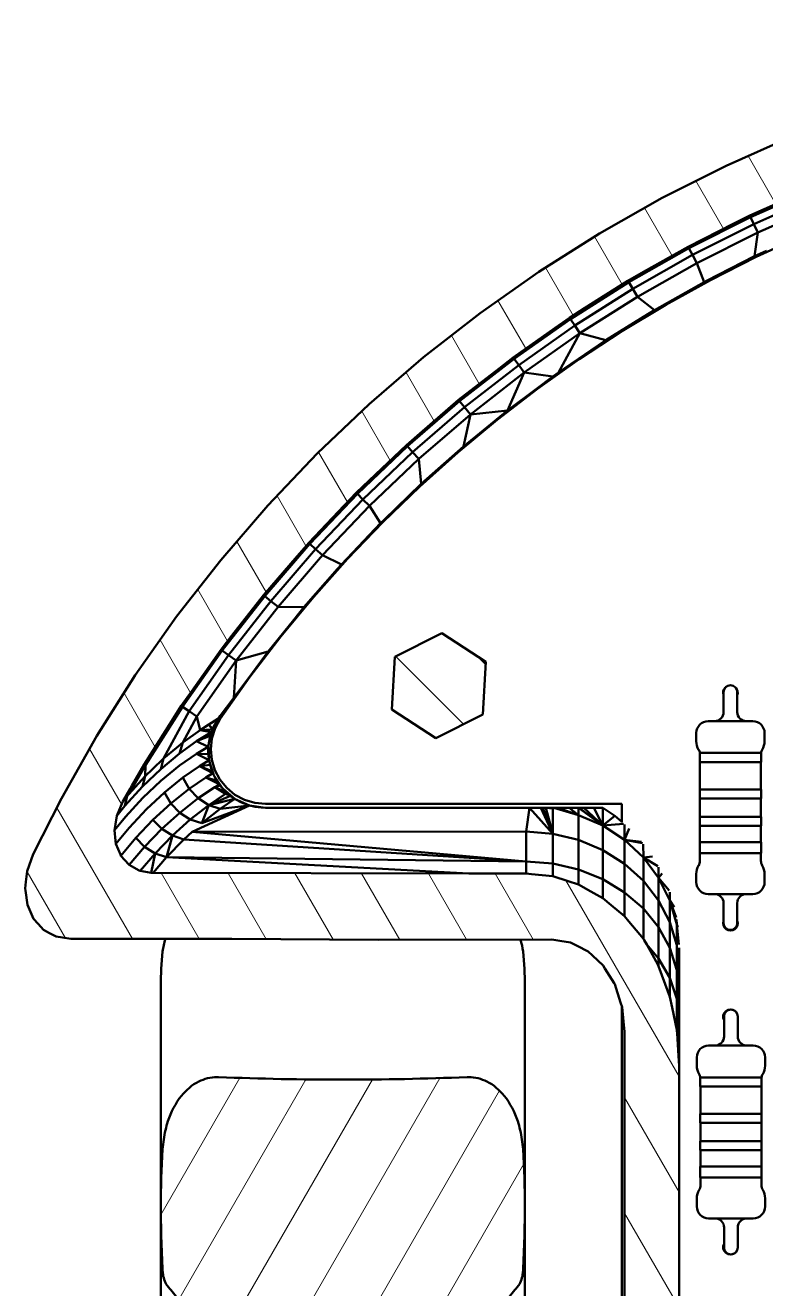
# Model space of a CAD drawing. Header units: millimetres. Extents: x -232 to 1390, y -69 to 653.
# Drawn here: x 465.6 to 506.2, y 408.8 to 478.2 of the extents above; entities that cross this region are included whole.
import ezdxf

# ---------------------------------------------------------------- set-up
doc = ezdxf.new("R2010")
doc.units = ezdxf.units.MM
doc.layers.add('Видимый контур (ГОСТ)', color=7, linetype='Continuous', lineweight=50)
doc.layers.add('Штриховка (ГОСТ)', color=7, linetype='Continuous', lineweight=18)

msp = doc.modelspace()

# ---------------------------------------------------------------- hatches: boundary and pattern name
at = {"layer": 'Штриховка (ГОСТ)'}
h = msp.add_hatch(dxfattribs=at)
h.set_pattern_fill('ANSI31', color=256, scale=25.4, angle=75.00018, style=0)
h.set_pattern_definition([(120.00018, (0, 0), (-2.749626, -1.587508), [])])
h.paths.add_polyline_path([(604.753, 437.621), (605.441, 436.429), (605.934, 435.581), (606.16, 435.047), (606.261, 434.807), (606.278, 434.701), (606.373, 434.126), (606.387, 434.033), (606.39, 434.016), (606.322, 433.365), (606.311, 433.252), (606.099, 432.752), (606.033, 432.591), (605.708, 432.231), (605.577, 432.081), (605.141, 431.852), (604.973, 431.76), (604.528, 431.691), (604.265, 431.652), (593.213, 431.636), (583.768, 431.621), (583.486, 431.591), (582.309, 431.468), (581.72, 431.28), (580.895, 431.016), (580.201, 430.629), (579.568, 430.277), (578.73, 429.576), (578.369, 429.273), (577.379, 428.091), (577.333, 428.037), (577.221, 427.845), (576.494, 426.525), (576.254, 425.873), (575.875, 424.839), (575.506, 423.091), (575.496, 423.041), (575.49, 422.965), (575.368, 421.051), (575.368, 416.368), (575.368, 415.719), (575.368, 409.22), (575.368, 404.959), (575.368, 401.908), (575.368, 400.39), (575.368, 398.178), (575.368, 396.445), (575.368, 395.023), (575.368, 393.61), (575.368, 392.544), (575.368, 391.612), (575.368, 390.771), (575.368, 389.559), (575.368, 388.953), (575.368, 388.307), (575.368, 387.162), (575.368, 386.632), (575.368, 386.069), (575.368, 385.013), (575.368, 384.489), (575.368, 383.442), (575.368, 382.881), (575.368, 382.123), (575.368, 380.918), (575.368, 378.378), (575.368, 374.678), (575.404, 374.118), (575.482, 372.889), (575.49, 372.778), (575.49, 372.762), (575.491, 372.745), (575.491, 372.737), (575.495, 372.697), (575.496, 372.692), (575.749, 371.49), (575.875, 370.892), (576.13, 370.196), (576.494, 369.203), (576.636, 368.943), (577.15, 368.009), (577.294, 367.763), (577.333, 367.696), (578.13, 366.744), (578.369, 366.458), (579.107, 365.84), (579.568, 365.454), (580.223, 365.089), (580.895, 364.714), (581.469, 364.53), (582.309, 364.261), (583.475, 364.139), (583.768, 364.108), (586.626, 364.114), (604.265, 364.073), (604.322, 364.065), (604.907, 363.968), (604.937, 363.964), (604.975, 363.958), (605.555, 363.65), (605.578, 363.637), (606.033, 363.128), (606.035, 363.126), (606.043, 363.105), (606.311, 362.474), (606.32, 362.392), (606.389, 361.724), (606.351, 361.489), (606.26, 360.929), (606.083, 360.503), (605.934, 360.148), (605.443, 359.291), (604.753, 358.108), (603.245, 355.727), (602.723, 354.902), (602.161, 354.103), (600.537, 351.799), (599.936, 351.029), (598.202, 348.806), (596.36, 346.672), (595.723, 345.932), (593.779, 343.89), (593.106, 343.183), (592.398, 342.51), (590.357, 340.566), (589.617, 339.928), (587.482, 338.087), (585.26, 336.352), (584.49, 335.752), (582.185, 334.128), (581.387, 333.566), (580.562, 333.044), (578.181, 331.536), (577.331, 331.054), (574.878, 329.665), (572.36, 328.397), (571.487, 327.958), (568.91, 326.816), (568.018, 326.42), (567.812, 326.336), (567.674, 326.28), (566.697, 325.909), (564.477, 325.052), (564.359, 325.008), (562.596, 324.416), (561.313, 323.992), (560.967, 323.891), (560.873, 323.863), (559.864, 323.568), (559.862, 322.99), (559.868, 322.305), (560.032, 322.111), (560.178, 321.93), (560.668, 321.825), (561.071, 321.741), (562.029, 321.749), (562.416, 321.75), (562.84, 321.805), (563.98, 321.952), (564.978, 322.169), (565.661, 322.333), (567.272, 322.862), (569.18, 323.614), (572.786, 325.213), (576.309, 326.987), (579.741, 328.931), (583.074, 331.041), (586.299, 333.313), (589.409, 335.74), (592.396, 338.316), (595.253, 341.036), (597.973, 343.893), (600.549, 346.88), (602.976, 349.99), (605.248, 353.215), (607.358, 356.547), (609.302, 359.98), (610.851, 363.051), (611.184, 363.984), (611.253, 364.573), (611.293, 364.931), (611.28, 365.033), (611.172, 365.831), (611.059, 366.091), (610.833, 366.603), (610.59, 366.878), (610.299, 367.198), (609.963, 367.383), (609.603, 367.573), (609.254, 367.633), (608.791, 367.701), (599.946, 367.704), (591.894, 367.748), (582.368, 367.733), (581.931, 367.804), (581.333, 367.9), (580.97, 368.084), (580.368, 368.389), (580.133, 368.61), (579.54, 369.166), (579.441, 369.323), (578.932, 370.135), (578.909, 370.174), (578.904, 370.182), (578.585, 371.193), (578.504, 371.449), (578.425, 372.245), (578.368, 372.808), (578.368, 373.22), (578.368, 376.898), (578.368, 380.249), (578.368, 381.68), (578.368, 382.531), (578.368, 383.139), (578.368, 384.196), (578.368, 384.746), (578.368, 385.79), (578.368, 386.369), (578.368, 386.908), (578.368, 388.036), (578.368, 388.688), (578.368, 389.3), (578.368, 390.505), (578.368, 391.353), (578.368, 392.292), (578.368, 393.371), (578.368, 394.808), (578.368, 396.267), (578.368, 398.066), (578.368, 400.399), (578.368, 402.007), (578.368, 405.322), (578.368, 410.106), (578.368, 417.787), (578.368, 418.437), (578.368, 422.922), (578.45, 423.734), (578.504, 424.279), (578.886, 425.487), (578.904, 425.543), (579.004, 425.714), (579.54, 426.567), (579.691, 426.708), (580.368, 427.343), (580.681, 427.501), (581.333, 427.831), (581.742, 427.897), (582.368, 427.997), (591.575, 427.981), (595.949, 428.013), (608.79, 428.028), (609.064, 428.067), (609.603, 428.159), (610.113, 428.438), (610.299, 428.534), (610.668, 428.948), (610.833, 429.127), (611.032, 429.586), (611.171, 429.895), (611.224, 430.302), (611.292, 430.788), (611.26, 431.064), (611.184, 431.746), (611.094, 432.006), (611.017, 432.23), (610.852, 432.687), (609.302, 435.75), (607.358, 439.182), (605.248, 442.515), (602.976, 445.74), (600.549, 448.849), (597.973, 451.836), (595.253, 454.693), (592.396, 457.413), (589.409, 459.99), (586.299, 462.417), (583.074, 464.688), (579.741, 466.798), (576.309, 468.743), (572.786, 470.516), (569.18, 472.115), (565.499, 473.535), (561.754, 474.772), (557.952, 475.824), (554.103, 476.688), (550.217, 477.363), (546.302, 477.845), (542.368, 478.136), (538.424, 478.233), (534.481, 478.136), (530.547, 477.845), (526.632, 477.363), (522.745, 476.688), (518.896, 475.824), (515.095, 474.772), (511.349, 473.535), (507.669, 472.115), (504.063, 470.516), (500.539, 468.743), (497.107, 466.798), (493.774, 464.688), (490.549, 462.417), (487.439, 459.99), (484.452, 457.413), (481.595, 454.693), (478.876, 451.836), (476.299, 448.849), (473.872, 445.74), (471.601, 442.515), (469.49, 439.182), (467.546, 435.75), (465.997, 432.678), (465.664, 431.746), (465.595, 431.156), (465.556, 430.799), (465.569, 430.696), (465.676, 429.899), (465.789, 429.638), (466.015, 429.126), (466.258, 428.852), (466.55, 428.531), (466.885, 428.346), (467.245, 428.156), (467.595, 428.097), (468.058, 428.029), (476.902, 428.025), (484.954, 427.981), (494.48, 427.996), (494.917, 427.926), (495.515, 427.83), (495.878, 427.646), (496.48, 427.341), (496.716, 427.12), (497.309, 426.564), (497.407, 426.407), (497.917, 425.595), (497.94, 425.555), (497.944, 425.548), (498.263, 424.536), (498.344, 424.281), (498.424, 423.484), (498.48, 422.921), (498.48, 418.182), (498.48, 417.504), (498.48, 409.907), (498.48, 405.168), (498.48, 401.88), (498.48, 400.277), (498.48, 397.963), (498.48, 396.177), (498.48, 394.725), (498.48, 393.298), (498.48, 392.224), (498.48, 391.287), (498.48, 390.505), (498.48, 389.3), (498.48, 388.64), (498.48, 387.992), (498.48, 386.872), (498.48, 386.335), (498.48, 385.756), (498.48, 384.717), (498.48, 384.166), (498.48, 383.112), (498.48, 382.499), (498.48, 381.638), (498.48, 380.181), (498.48, 376.732), (498.48, 373.2), (498.48, 372.807), (498.399, 371.995), (498.344, 371.45), (497.962, 370.243), (497.944, 370.186), (497.844, 370.016), (497.309, 369.163), (497.157, 369.021), (496.48, 368.387), (496.167, 368.228), (495.515, 367.899), (495.106, 367.833), (494.48, 367.732), (485.274, 367.748), (480.899, 367.716), (468.058, 367.702), (467.785, 367.662), (467.245, 367.571), (466.735, 367.292), (466.549, 367.195), (466.18, 366.781), (466.015, 366.603), (465.816, 366.144), (465.677, 365.835), (465.624, 365.427), (465.557, 364.942), (465.589, 364.666), (465.664, 363.984), (465.754, 363.724), (465.831, 363.5), (465.996, 363.043), (467.546, 359.98), (469.49, 356.547), (471.601, 353.215), (473.872, 349.99), (476.299, 346.88), (478.876, 343.893), (481.595, 341.036), (484.452, 338.316), (487.439, 335.74), (490.549, 333.313), (493.774, 331.041), (497.107, 328.931), (500.539, 326.987), (504.063, 325.213), (507.669, 323.614), (509.562, 322.863), (510.662, 322.494), (510.833, 322.441), (511.182, 322.333), (512.065, 322.134), (512.863, 321.952), (513.113, 321.919), (513.614, 321.852), (514.15, 321.787), (514.451, 321.749), (515.117, 321.747), (515.775, 321.741), (515.966, 321.786), (516.624, 321.933), (516.638, 321.951), (516.715, 322.047), (516.935, 322.307), (516.937, 322.461), (516.985, 323.568), (515.976, 323.863), (515.881, 323.891), (515.535, 323.992), (514.252, 324.416), (512.489, 325.008), (512.371, 325.052), (510.151, 325.909), (509.174, 326.28), (509.036, 326.336), (508.831, 326.42), (507.938, 326.816), (505.361, 327.958), (504.489, 328.397), (501.971, 329.665), (499.517, 331.054), (498.668, 331.536), (496.286, 333.044), (495.461, 333.566), (494.663, 334.128), (492.358, 335.752), (491.588, 336.352), (489.366, 338.087), (487.231, 339.928), (486.492, 340.566), (484.45, 342.51), (483.743, 343.183), (483.069, 343.89), (481.126, 345.932), (480.488, 346.672), (478.646, 348.806), (476.912, 351.029), (476.311, 351.799), (474.688, 354.103), (474.125, 354.902), (473.603, 355.727), (472.095, 358.108), (471.406, 359.291), (470.914, 360.148), (470.766, 360.503), (470.588, 360.929), (470.542, 361.219), (470.46, 361.724), (470.477, 361.884), (470.537, 362.474), (470.562, 362.53), (470.805, 363.105), (470.813, 363.124), (470.814, 363.126), (471.253, 363.617), (471.27, 363.637), (471.868, 363.955), (471.873, 363.958), (471.911, 363.964), (471.942, 363.968), (472.526, 364.065), (472.583, 364.073), (490.221, 364.114), (493.08, 364.109), (493.362, 364.138), (494.539, 364.261), (495.129, 364.45), (495.953, 364.714), (496.647, 365.1), (497.28, 365.453), (498.118, 366.154), (498.48, 366.456), (499.47, 367.638), (499.515, 367.693), (499.628, 367.885), (500.355, 369.205), (500.594, 369.857), (500.974, 370.891), (501.08, 371.379), (501.093, 371.461), (501.352, 372.688), (501.353, 372.693), (501.355, 372.709), (501.355, 372.716), (501.355, 372.722), (501.358, 372.765), (501.48, 374.678), (501.48, 378.237), (501.48, 380.853), (501.48, 382.081), (501.48, 382.848), (501.48, 383.413), (501.48, 384.456), (501.48, 384.982), (501.48, 386.032), (501.48, 386.595), (501.48, 387.124), (501.48, 388.26), (501.48, 388.901), (501.48, 389.559), (501.48, 390.771), (501.48, 391.542), (501.48, 392.471), (501.48, 393.532), (501.48, 394.934), (501.48, 396.348), (501.48, 398.068), (501.48, 400.26), (501.48, 401.773), (501.48, 404.798), (501.48, 409.016), (501.48, 415.439), (501.48, 416.116), (501.48, 421.051), (501.444, 421.611), (501.366, 422.84), (501.357, 422.977), (501.353, 423.037), (501.096, 424.257), (500.974, 424.837), (500.719, 425.533), (500.355, 426.527), (500.212, 426.787), (499.698, 427.72), (499.554, 427.967), (499.515, 428.033), (498.718, 428.986), (498.48, 429.271), (497.741, 429.889), (497.28, 430.276), (496.626, 430.641), (495.953, 431.016), (495.379, 431.199), (494.539, 431.469), (493.373, 431.591), (493.08, 431.621), (489.929, 431.617), (472.583, 431.652), (472.473, 431.668), (471.874, 431.767), (471.817, 431.796), (471.27, 432.091), (471.238, 432.125), (470.814, 432.598), (470.782, 432.671), (470.538, 433.251), (470.519, 433.424), (470.46, 434.003), (470.513, 434.337), (470.588, 434.8), (470.805, 435.321), (470.914, 435.583), (471.31, 436.277), (471.406, 436.436), (472.095, 437.621), (473.603, 440.003), (474.125, 440.828), (474.688, 441.626), (476.311, 443.931), (476.912, 444.701), (478.646, 446.923), (480.488, 449.058), (481.126, 449.797), (483.069, 451.839), (483.743, 452.546), (484.45, 453.22), (486.492, 455.163), (487.231, 455.801), (489.366, 457.642), (491.588, 459.377), (492.358, 459.978), (494.663, 461.601), (495.461, 462.163), (496.286, 462.686), (498.668, 464.194), (499.517, 464.675), (501.971, 466.065), (504.489, 467.332), (505.361, 467.771), (507.938, 468.914), (508.831, 469.31), (509.742, 469.661), (512.372, 470.675), (513.299, 470.982), (515.976, 471.866), (518.693, 472.618), (519.634, 472.878), (522.385, 473.496), (523.338, 473.71), (524.3, 473.877), (527.077, 474.359), (528.046, 474.478), (530.844, 474.823), (533.656, 475.031), (534.63, 475.103), (537.448, 475.172), (538.424, 475.196), (539.4, 475.172), (542.218, 475.103), (543.192, 475.031), (546.004, 474.823), (548.802, 474.478), (549.771, 474.359), (552.549, 473.877), (553.511, 473.71), (554.463, 473.496), (557.214, 472.878), (558.155, 472.618), (560.872, 471.866), (563.549, 470.982), (564.476, 470.675), (567.107, 469.661), (568.018, 469.31), (568.91, 468.914), (571.487, 467.771), (572.36, 467.332), (574.878, 466.065), (577.331, 464.675), (578.181, 464.194), (580.562, 462.686), (581.387, 462.163), (582.185, 461.601), (584.49, 459.978), (585.26, 459.377), (587.482, 457.642), (589.617, 455.801), (590.357, 455.163), (592.398, 453.22), (593.106, 452.546), (593.779, 451.839), (595.723, 449.797), (596.36, 449.058), (598.202, 446.923), (599.936, 444.701), (600.537, 443.931), (602.161, 441.626), (602.723, 440.828), (603.245, 440.003)])
h = msp.add_hatch(dxfattribs=at)
h.set_pattern_fill('ANSI31', color=256, scale=25.4, angle=90.00021, style=0)
h.set_pattern_definition([(135.0002, (0, 0), (-2.245056, -2.245072), [])])
h.paths.add_polyline_path([(485.703, 440.64), (488.119, 439.06), (490.696, 440.363), (490.855, 443.246), (488.439, 444.826), (485.862, 443.523)])
h = msp.add_hatch(dxfattribs=at)
h.set_pattern_fill('ANSI31', color=256, scale=25.4, angle=14.99998, style=0)
h.set_pattern_definition([(60, (0, 0), (-2.74963, 1.587501), [])])
edge = h.paths.add_edge_path()
edge.add_spline(control_points=[(492.903, 377.571), (492.975, 378.638), (493.003, 379.685), (493.003, 381.789), (492.964, 383.051), (492.903, 384.254)], knot_values=[16.888876, 16.888876, 16.888876, 16.888876, 17.187151, 17.187151, 17.520056, 17.520056, 17.520056, 17.520056], degree=3, periodic=0)
edge.add_spline(control_points=[(492.903, 384.254), (492.896, 384.385), (492.875, 384.526), (492.815, 384.76), (492.767, 384.892), (492.687, 385.022), (492.666, 385.053), (492.641, 385.082)], knot_values=[0.124949, 0.124949, 0.124949, 0.124949, 0.162028, 0.162028, 0.197231, 0.197231, 0.207695, 0.207695, 0.207695, 0.207695], degree=3, periodic=0)
edge.add_spline(control_points=[(492.641, 385.082), (492.451, 385.304), (492.268, 385.524)], knot_values=[0, 0, 0, 0.054905, 0.054905, 0.054905], weights=[1, 1.00023, 1.000387], degree=2, periodic=0)
edge.add_spline(control_points=[(492.268, 385.524), (491.286, 386.705), (490.503, 387.843)], knot_values=[0.054905, 0.054905, 0.054905, 0.349369, 0.349369, 0.349369], weights=[1.000387, 1.001232, 1], degree=2, periodic=0)
edge.add_line((490.503, 387.843), (475.503, 387.843))
edge.add_spline(control_points=[(475.503, 387.843), (474.719, 386.705), (473.738, 385.524)], knot_values=[0, 0, 0, 0.294463, 0.294463, 0.294463], weights=[1, 1.001232, 1.000387], degree=2, periodic=0)
edge.add_spline(control_points=[(473.738, 385.524), (473.555, 385.304), (473.365, 385.082)], knot_values=[0.294463, 0.294463, 0.294463, 0.349369, 0.349369, 0.349369], weights=[1.000387, 1.00023, 1], degree=2, periodic=0)
edge.add_spline(control_points=[(473.365, 385.082), (473.34, 385.053), (473.318, 385.022), (473.239, 384.892), (473.19, 384.76), (473.13, 384.526), (473.11, 384.385), (473.103, 384.254)], knot_values=[0.259959, 0.259959, 0.259959, 0.259959, 0.270424, 0.270424, 0.305626, 0.305626, 0.342705, 0.342705, 0.342705, 0.342705], degree=3, periodic=0)
edge.add_spline(control_points=[(473.103, 384.254), (473.042, 383.051), (473.003, 381.789), (473.003, 379.687), (473.03, 378.639), (473.103, 377.571)], knot_values=[10.562413, 10.562413, 10.562413, 10.562413, 10.895317, 10.895317, 11.192978, 11.192978, 11.192978, 11.192978], degree=3, periodic=0)
edge.add_spline(control_points=[(473.103, 377.571), (473.115, 377.395), (473.134, 377.215), (473.212, 376.686), (473.293, 376.34), (473.552, 375.558), (473.82, 375.023), (474.381, 374.331), (474.737, 374.024), (475.379, 373.703), (475.76, 373.607), (476.086, 373.607), (476.115, 373.607), (476.144, 373.607), (476.173, 373.609)], knot_values=[-0.512009, -0.512009, -0.512009, -0.512009, -0.462489, -0.462489, -0.36518, -0.36518, -0.215571, -0.215571, -0.097988, -0.097988, 0, 0, 0, 0.008567, 0.008567, 0.008567, 0.008567], degree=3, periodic=0)
edge.add_spline(control_points=[(476.173, 373.609), (478.475, 373.702), (480.754, 373.748), (485.251, 373.748), (487.53, 373.702), (489.833, 373.609)], knot_values=[69.722712, 69.722712, 69.722712, 69.722712, 70.397273, 70.397273, 71.071833, 71.071833, 71.071833, 71.071833], degree=3, periodic=0)
edge.add_spline(control_points=[(489.833, 373.609), (489.862, 373.607), (489.891, 373.607), (489.92, 373.607), (490.246, 373.607), (490.626, 373.703), (491.269, 374.024), (491.625, 374.331), (492.185, 375.023), (492.454, 375.558), (492.712, 376.34), (492.794, 376.686), (492.872, 377.215), (492.891, 377.395), (492.903, 377.571)], knot_values=[-0.008558, -0.008558, -0.008558, -0.008558, 0, 0, 0, 0.097988, 0.097988, 0.215571, 0.215571, 0.36518, 0.36518, 0.462489, 0.462489, 0.512009, 0.512009, 0.512009, 0.512009], degree=3, periodic=0)
edge = h.paths.add_edge_path()
edge.add_spline(control_points=[(492.903, 409.789), (492.964, 410.992), (493.003, 412.254), (493.003, 414.358), (492.975, 415.405), (492.903, 416.471)], knot_values=[1.20166, 1.20166, 1.20166, 1.20166, 1.534564, 1.534564, 1.832839, 1.832839, 1.832839, 1.832839], degree=3, periodic=0)
edge.add_spline(control_points=[(492.903, 416.471), (492.891, 416.647), (492.872, 416.827), (492.794, 417.356), (492.712, 417.703), (492.454, 418.484), (492.185, 419.019), (491.625, 419.711), (491.269, 420.018), (490.626, 420.34), (490.246, 420.436), (489.92, 420.436), (489.891, 420.436), (489.862, 420.435), (489.833, 420.434)], knot_values=[-0.512009, -0.512009, -0.512009, -0.512009, -0.462489, -0.462489, -0.36518, -0.36518, -0.215571, -0.215571, -0.097988, -0.097988, 0, 0, 0, 0.008558, 0.008558, 0.008558, 0.008558], degree=3, periodic=0)
edge.add_spline(control_points=[(489.833, 420.434), (487.53, 420.34), (485.251, 420.294), (480.754, 420.294), (478.475, 420.34), (476.173, 420.434)], knot_values=[69.722712, 69.722712, 69.722712, 69.722712, 70.397273, 70.397273, 71.071833, 71.071833, 71.071833, 71.071833], degree=3, periodic=0)
edge.add_spline(control_points=[(476.173, 420.434), (476.144, 420.435), (476.115, 420.436), (476.086, 420.436), (475.76, 420.436), (475.379, 420.34), (474.737, 420.018), (474.381, 419.711), (473.82, 419.019), (473.552, 418.484), (473.293, 417.703), (473.212, 417.356), (473.134, 416.827), (473.115, 416.647), (473.103, 416.471)], knot_values=[-0.008567, -0.008567, -0.008567, -0.008567, 0, 0, 0, 0.097988, 0.097988, 0.215571, 0.215571, 0.36518, 0.36518, 0.462489, 0.462489, 0.512009, 0.512009, 0.512009, 0.512009], degree=3, periodic=0)
edge.add_spline(control_points=[(473.103, 416.471), (473.03, 415.404), (473.003, 414.355), (473.003, 412.254), (473.042, 410.992), (473.103, 409.789)], knot_values=[7.528528, 7.528528, 7.528528, 7.528528, 7.826189, 7.826189, 8.159094, 8.159094, 8.159094, 8.159094], degree=3, periodic=0)
edge.add_spline(control_points=[(473.103, 409.789), (473.11, 409.657), (473.13, 409.516), (473.19, 409.282), (473.239, 409.15), (473.318, 409.021), (473.34, 408.989), (473.365, 408.96)], knot_values=[0.124949, 0.124949, 0.124949, 0.124949, 0.162028, 0.162028, 0.197231, 0.197231, 0.207695, 0.207695, 0.207695, 0.207695], degree=3, periodic=0)
edge.add_spline(control_points=[(473.365, 408.96), (473.555, 408.738), (473.738, 408.518)], knot_values=[0, 0, 0, 0.054905, 0.054905, 0.054905], weights=[1, 1.00023, 1.000387], degree=2, periodic=0)
edge.add_spline(control_points=[(473.738, 408.518), (474.719, 407.337), (475.503, 406.199)], knot_values=[0.054905, 0.054905, 0.054905, 0.349369, 0.349369, 0.349369], weights=[1.000387, 1.001232, 1], degree=2, periodic=0)
edge.add_line((475.503, 406.199), (490.503, 406.199))
edge.add_spline(control_points=[(490.503, 406.199), (491.286, 407.337), (492.268, 408.518)], knot_values=[0, 0, 0, 0.294463, 0.294463, 0.294463], weights=[1, 1.001232, 1.000387], degree=2, periodic=0)
edge.add_spline(control_points=[(492.268, 408.518), (492.451, 408.738), (492.641, 408.96)], knot_values=[0.294463, 0.294463, 0.294463, 0.349369, 0.349369, 0.349369], weights=[1.000387, 1.00023, 1], degree=2, periodic=0)
edge.add_spline(control_points=[(492.641, 408.96), (492.666, 408.989), (492.687, 409.021), (492.767, 409.15), (492.815, 409.282), (492.875, 409.516), (492.896, 409.657), (492.903, 409.789)], knot_values=[0.259959, 0.259959, 0.259959, 0.259959, 0.270424, 0.270424, 0.305626, 0.305626, 0.342705, 0.342705, 0.342705, 0.342705], degree=3, periodic=0)

# ---------------------------------------------------------------- linework, layer by layer
at = {"layer": 'Видимый контур (ГОСТ)'}
for p, q in [((504.063, 470.516), (507.669, 472.115)), ((500.539, 468.743), (504.063, 470.516)), ((500.539, 468.743), (497.107, 466.798)), ((505.361, 467.771), (507.938, 468.914)), ((505.398, 467.693), (508.864, 469.23)), ((505.582, 467.305), (509.028, 468.833)), ((505.8, 466.842), (509.224, 468.36)), ((501.971, 466.065), (504.489, 467.332)), ((502.011, 465.988), (505.398, 467.693)), ((502.214, 465.61), (505.582, 467.305)), ((504.489, 467.332), (505.361, 467.771)), ((505.361, 467.771), (505.398, 467.693)), ((505.398, 467.693), (505.582, 467.305)), ((505.582, 467.305), (505.8, 466.842)), ((497.107, 466.798), (493.774, 464.688)), ((502.455, 465.158), (505.8, 466.842)), ((505.628, 465.539), (505.8, 466.842)), ((508.259, 466.673), (505.707, 465.501)), ((502.011, 465.988), (498.712, 464.119)), ((499.517, 464.675), (501.971, 466.065)), ((501.971, 466.065), (502.011, 465.988)), ((502.011, 465.988), (502.214, 465.61)), ((502.214, 465.61), (498.933, 463.751)), ((502.214, 465.61), (502.455, 465.158)), ((505.628, 465.539), (502.975, 464.185)), ((505.707, 465.501), (503.202, 464.234)), ((506.276, 465.837), (505.628, 465.539)), ((490.549, 462.417), (493.774, 464.688)), ((498.668, 464.194), (499.517, 464.675)), ((502.455, 465.158), (499.196, 463.312)), ((502.852, 464.122), (502.455, 465.158)), ((498.712, 464.119), (495.509, 462.091)), ((496.286, 462.686), (498.668, 464.194)), ((498.668, 464.194), (498.712, 464.119)), ((498.712, 464.119), (498.933, 463.751)), ((502.852, 464.122), (500.129, 462.586)), ((503.202, 464.234), (500.745, 462.875)), ((502.975, 464.185), (502.852, 464.122)), ((498.933, 463.751), (495.748, 461.734)), ((499.196, 463.312), (496.032, 461.309)), ((498.933, 463.751), (499.196, 463.312)), ((499.196, 463.312), (500.129, 462.586)), ((487.439, 459.99), (490.549, 462.417)), ((495.461, 462.163), (496.286, 462.686)), ((500.745, 462.875), (498.341, 461.424)), ((500.129, 462.586), (499.766, 462.362)), ((492.41, 459.908), (495.509, 462.091)), ((492.666, 459.563), (495.748, 461.734)), ((494.663, 461.601), (495.461, 462.163)), ((495.461, 462.163), (495.509, 462.091)), ((495.509, 462.091), (495.748, 461.734)), ((495.748, 461.734), (496.032, 461.309)), ((499.766, 462.362), (497.461, 460.932)), ((492.358, 459.978), (494.663, 461.601)), ((492.97, 459.152), (496.032, 461.309)), ((494.851, 459.158), (496.032, 461.309)), ((498.341, 461.424), (495.993, 459.885)), ((496.032, 461.309), (497.461, 460.932)), ((496.652, 460.382), (494.851, 459.158)), ((497.461, 460.932), (496.652, 460.382)), ((487.439, 459.99), (484.452, 457.413)), ((489.421, 457.575), (492.41, 459.908)), ((491.588, 459.377), (492.358, 459.978)), ((492.358, 459.978), (492.41, 459.908)), ((492.41, 459.908), (492.666, 459.563)), ((495.993, 459.885), (493.704, 458.259)), ((489.366, 457.642), (491.588, 459.377)), ((489.693, 457.244), (492.666, 459.563)), ((490.018, 456.848), (492.97, 459.152)), ((492.048, 457.065), (492.97, 459.152)), ((492.666, 459.563), (492.97, 459.152)), ((494.544, 458.938), (492.97, 459.152)), ((494.544, 458.938), (493.635, 458.256)), ((494.851, 459.158), (494.544, 458.938)), ((493.704, 458.259), (491.478, 456.548)), ((493.635, 458.256), (492.048, 457.065)), ((489.421, 457.575), (486.55, 455.099)), ((487.231, 455.801), (489.366, 457.642)), ((489.366, 457.642), (489.421, 457.575)), ((489.421, 457.575), (489.693, 457.244)), ((484.452, 457.413), (481.595, 454.693)), ((489.693, 457.244), (486.838, 454.781)), ((490.018, 456.848), (487.182, 454.402)), ((489.636, 455.094), (490.018, 456.848)), ((489.693, 457.244), (490.018, 456.848)), ((490.018, 456.848), (492.048, 457.065)), ((492.048, 457.065), (490.726, 455.985)), ((491.478, 456.548), (489.317, 454.755)), ((486.492, 455.163), (487.231, 455.801)), ((490.726, 455.985), (489.636, 455.094)), ((486.55, 455.099), (483.804, 452.485)), ((486.838, 454.781), (484.107, 452.181)), ((484.45, 453.22), (486.492, 455.163)), ((486.492, 455.163), (486.55, 455.099)), ((486.55, 455.099), (486.838, 454.781)), ((486.838, 454.781), (487.182, 454.402)), ((489.317, 454.755), (487.225, 452.883)), ((489.636, 455.094), (487.929, 453.577)), ((478.876, 451.836), (481.595, 454.693)), ((487.182, 454.402), (484.469, 451.82)), ((487.31, 453.026), (487.182, 454.402)), ((487.929, 453.577), (487.31, 453.026)), ((483.743, 452.546), (484.45, 453.22)), ((487.225, 452.883), (485.204, 450.933)), ((487.31, 453.026), (485.251, 451.038)), ((481.19, 449.739), (483.804, 452.485)), ((481.508, 449.451), (484.107, 452.181)), ((483.069, 451.839), (483.743, 452.546)), ((483.743, 452.546), (483.804, 452.485)), ((483.804, 452.485), (484.107, 452.181)), ((484.107, 452.181), (484.469, 451.82)), ((476.299, 448.849), (478.876, 451.836)), ((481.126, 449.797), (483.069, 451.839)), ((481.887, 449.107), (484.469, 451.82)), ((485.072, 450.865), (484.469, 451.82)), ((485.072, 450.865), (482.923, 448.609)), ((485.204, 450.933), (483.258, 448.91)), ((485.251, 451.038), (485.072, 450.865)), ((478.713, 446.868), (481.19, 449.739)), ((479.045, 446.596), (481.508, 449.451)), ((480.488, 449.058), (481.126, 449.797)), ((481.126, 449.797), (481.19, 449.739)), ((481.19, 449.739), (481.508, 449.451)), ((481.508, 449.451), (481.887, 449.107)), ((476.299, 448.849), (473.872, 445.74)), ((478.646, 446.923), (480.488, 449.058)), ((479.441, 446.271), (481.887, 449.107)), ((483.258, 448.91), (481.389, 446.815)), ((481.887, 449.107), (482.923, 448.609)), ((482.923, 448.609), (482.707, 448.364)), ((482.707, 448.364), (480.862, 446.259)), ((478.713, 446.868), (476.381, 443.879)), ((479.045, 446.596), (476.725, 443.623)), ((476.912, 444.701), (478.646, 446.923)), ((478.646, 446.923), (478.713, 446.868)), ((478.713, 446.868), (479.045, 446.596)), ((479.045, 446.596), (479.441, 446.271)), ((481.389, 446.815), (479.599, 444.651)), ((473.872, 445.74), (471.601, 442.515)), ((479.441, 446.271), (477.136, 443.319)), ((479.441, 446.271), (480.862, 446.259)), ((480.862, 446.259), (480.302, 445.564)), ((480.302, 445.564), (478.893, 443.815)), ((476.311, 443.931), (476.912, 444.701)), ((479.599, 444.651), (477.892, 442.422)), ((488.439, 444.826), (485.862, 443.523)), ((490.855, 443.246), (488.439, 444.826)), ((476.381, 443.879), (474.197, 440.78)), ((474.688, 441.626), (476.311, 443.931)), ((476.311, 443.931), (476.381, 443.879)), ((476.381, 443.879), (476.725, 443.623)), ((477.136, 443.319), (478.893, 443.815)), ((478.893, 443.815), (478.034, 442.653)), ((476.725, 443.623), (474.555, 440.541)), ((477.136, 443.319), (474.98, 440.257)), ((476.725, 443.623), (477.136, 443.319)), ((477.016, 441.276), (477.136, 443.319)), ((485.862, 443.523), (485.703, 440.64)), ((490.696, 440.363), (490.855, 443.246)), ((469.49, 439.182), (471.601, 442.515)), ((477.892, 442.422), (476.27, 440.13)), ((478.034, 442.653), (477.016, 441.276)), ((474.125, 440.828), (474.688, 441.626)), ((503.925, 440.594), (503.925, 441.594)), ((504.675, 440.597), (504.675, 441.594)), ((477.016, 441.276), (476.257, 440.289)), ((472.169, 437.577), (474.197, 440.78)), ((474.555, 440.541), (473.159, 437.942)), ((473.603, 440.003), (474.125, 440.828)), ((474.125, 440.828), (474.197, 440.78)), ((474.197, 440.78), (474.555, 440.541)), ((474.98, 440.257), (474.213, 438.819)), ((474.555, 440.541), (474.98, 440.257)), ((475.16, 439.504), (474.98, 440.257)), ((476.257, 440.289), (475.833, 439.541)), ((476.257, 440.289), (476.137, 440.121)), ((485.703, 440.64), (488.119, 439.06)), ((488.119, 439.06), (490.696, 440.363)), ((503.925, 440.594), (503.925, 440.494)), ((504.675, 440.594), (504.675, 440.494)), ((472.095, 437.621), (473.603, 440.003)), ((475.16, 439.504), (474.213, 438.819)), ((475.643, 439.809), (475.16, 439.504)), ((475.829, 439.531), (475.16, 439.504)), ((475.784, 439.397), (475.16, 439.504)), ((476.137, 440.121), (475.643, 439.809)), ((475.841, 439.567), (475.643, 439.809)), ((475.643, 439.809), (475.829, 439.531)), ((475.821, 439.508), (475.649, 438.797)), ((475.829, 439.531), (475.784, 439.397)), ((475.987, 439.612), (475.812, 439.048)), ((475.841, 439.567), (475.829, 439.531)), ((476.137, 440.121), (475.833, 439.544)), ((476.137, 440.121), (475.841, 439.567)), ((476.27, 440.13), (475.987, 439.612)), ((503.075, 439.994), (505.525, 439.994)), ((467.546, 435.75), (469.49, 439.182)), ((474.213, 438.819), (473.872, 438.535)), ((474.035, 438.215), (474.968, 438.885)), ((474.213, 438.819), (474.035, 438.215)), ((474.968, 438.885), (475.784, 439.397)), ((475.715, 439.194), (474.968, 438.885)), ((475.613, 438.584), (474.968, 438.885)), ((475.715, 439.194), (475.63, 438.683)), ((475.784, 439.397), (475.715, 439.194)), ((475.812, 439.048), (475.75, 438.461)), ((502.425, 438.887), (502.425, 439.344)), ((506.175, 438.887), (506.175, 439.344)), ((472.996, 437.356), (474.035, 438.215)), ((473.872, 438.535), (473.159, 437.942)), ((474.959, 438.207), (474.038, 437.554)), ((474.959, 438.207), (475.613, 438.584)), ((475.664, 437.853), (474.959, 438.207)), ((475.612, 438.187), (474.959, 438.207)), ((475.612, 438.187), (475.62, 438.627)), ((475.613, 438.584), (475.612, 438.187)), ((475.612, 438.187), (475.664, 437.853)), ((475.63, 438.683), (475.613, 438.584)), ((475.623, 438.644), (475.652, 437.932)), ((475.75, 438.461), (475.805, 437.873)), ((502.615, 438.244), (505.985, 438.244)), ((502.615, 438.244), (502.615, 437.744)), ((505.985, 438.244), (505.985, 437.744)), ((472.169, 437.577), (471.243, 435.982)), ((471.406, 436.436), (472.095, 437.621)), ((472.095, 437.621), (472.169, 437.577)), ((472.14, 436.967), (472.169, 437.577)), ((473.159, 437.942), (472.55, 437.359)), ((472.996, 437.356), (473.159, 437.942)), ((474.038, 437.554), (473.011, 436.714)), ((475.134, 437.526), (474.221, 436.889)), ((475.134, 437.526), (475.664, 437.853)), ((475.134, 437.526), (475.705, 437.591)), ((475.868, 437.14), (475.134, 437.526)), ((475.817, 437.243), (475.134, 437.526)), ((475.664, 437.853), (475.67, 437.816)), ((475.67, 437.816), (475.705, 437.591)), ((475.683, 437.734), (475.9, 437.074)), ((475.705, 437.591), (475.817, 437.243)), ((475.805, 437.873), (475.973, 437.308)), ((502.615, 437.744), (505.985, 437.744)), ((502.625, 436.244), (502.625, 437.744)), ((505.975, 436.244), (505.975, 437.744)), ((472.14, 436.967), (471.243, 435.982)), ((471.991, 436.398), (472.996, 437.356)), ((471.991, 436.398), (472.14, 436.967)), ((473.011, 436.714), (472.017, 435.777)), ((472.542, 437.351), (472.14, 436.967)), ((472.55, 437.359), (472.542, 437.351)), ((474.221, 436.889), (473.202, 436.068)), ((474.221, 436.889), (474.569, 436.273)), ((475.479, 436.897), (474.569, 436.273)), ((475.479, 436.897), (475.868, 437.14)), ((476.21, 436.527), (475.479, 436.897)), ((476.07, 436.732), (475.479, 436.897)), ((475.817, 437.243), (475.868, 437.14)), ((475.868, 437.14), (475.941, 436.992)), ((475.941, 436.992), (476.382, 436.322)), ((475.941, 436.992), (476.07, 436.732)), ((475.973, 437.308), (476.249, 436.786)), ((476.352, 436.355), (476.07, 436.732)), ((476.07, 436.732), (476.21, 436.527)), ((476.249, 436.786), (476.622, 436.328)), ((470.914, 435.583), (471.31, 436.277)), ((471.025, 435.344), (471.991, 436.398)), ((471.31, 436.277), (471.162, 435.893)), ((471.243, 435.982), (471.406, 436.436)), ((471.31, 436.277), (471.406, 436.436)), ((473.202, 436.068), (472.216, 435.151)), ((473.202, 436.068), (473.554, 435.469)), ((474.569, 436.273), (473.554, 435.469)), ((474.569, 436.273), (475.054, 435.757)), ((475.965, 436.374), (475.054, 435.757)), ((475.965, 436.374), (476.21, 436.527)), ((476.252, 436.466), (475.965, 436.374)), ((476.589, 436.092), (475.965, 436.374)), ((475.965, 436.374), (476.552, 435.998)), ((476.21, 436.527), (476.252, 436.466)), ((476.252, 436.466), (476.426, 436.273)), ((476.426, 436.273), (477.082, 435.712)), ((476.426, 436.273), (476.589, 436.092)), ((476.589, 436.092), (476.552, 435.998)), ((477.08, 435.713), (476.589, 436.092)), ((476.589, 436.092), (476.635, 436.052)), ((476.622, 436.328), (477.078, 435.952)), ((476.635, 436.052), (476.79, 435.917)), ((502.615, 436.244), (505.985, 436.244)), ((502.615, 435.744), (502.615, 436.244)), ((505.985, 435.744), (505.985, 436.244)), ((467.546, 435.75), (465.997, 432.678)), ((471.025, 435.344), (470.588, 434.8)), ((470.588, 434.8), (470.805, 435.321)), ((470.805, 435.321), (470.914, 435.583)), ((471.162, 435.893), (470.914, 435.583)), ((471.025, 435.344), (471.162, 435.893)), ((472.017, 435.777), (471.061, 434.744)), ((471.243, 435.982), (471.162, 435.893)), ((473.554, 435.469), (472.571, 434.569)), ((473.554, 435.469), (474.039, 434.963)), ((475.054, 435.757), (474.039, 434.963)), ((475.637, 435.382), (474.619, 434.591)), ((474.731, 433.914), (477.884, 435.354)), ((475.054, 435.757), (475.637, 435.382)), ((475.25, 434.381), (475.637, 435.382)), ((475.25, 434.381), (477.884, 435.354)), ((476.552, 435.998), (475.637, 435.382)), ((476.823, 435.894), (475.637, 435.382)), ((477.066, 435.721), (475.637, 435.382)), ((475.637, 435.382), (476.272, 435.179)), ((477.066, 435.721), (476.272, 435.179)), ((476.272, 435.179), (477.884, 435.354)), ((476.552, 435.998), (476.823, 435.894)), ((476.79, 435.917), (476.552, 435.998)), ((477.076, 435.715), (476.79, 435.917)), ((476.79, 435.917), (476.823, 435.894)), ((476.823, 435.894), (477.066, 435.721)), ((477.066, 435.721), (477.088, 435.709)), ((477.078, 435.952), (477.598, 435.673)), ((477.088, 435.709), (477.884, 435.354)), ((477.088, 435.709), (477.436, 435.52)), ((477.436, 435.52), (477.884, 435.354)), ((477.598, 435.673), (478.163, 435.501)), ((477.884, 435.354), (478.747, 435.233)), ((477.884, 435.354), (478.179, 435.285)), ((478.163, 435.501), (478.75, 435.443)), ((478.75, 435.443), (498.328, 435.443)), ((498.328, 435.443), (498.328, 434.431)), ((505.985, 435.744), (502.615, 435.744)), ((502.625, 434.744), (502.625, 435.744)), ((505.975, 434.744), (505.975, 435.744)), ((471.061, 434.744), (470.46, 434.003)), ((470.513, 434.337), (470.588, 434.8)), ((472.216, 435.151), (471.267, 434.139)), ((474.039, 434.963), (473.057, 434.075)), ((474.039, 434.963), (474.619, 434.591)), ((476.272, 435.179), (475.25, 434.381)), ((478.747, 435.233), (478.179, 435.285)), ((478.179, 435.285), (478.512, 435.242)), ((478.512, 435.242), (478.747, 435.233)), ((478.747, 435.233), (493.08, 435.233)), ((493.266, 435.233), (493.08, 435.233)), ((493.266, 435.233), (493.08, 433.924)), ((493.89, 435.233), (493.266, 435.233)), ((493.266, 435.233), (494.539, 433.809)), ((494.539, 433.809), (493.89, 435.233)), ((493.987, 435.233), (493.89, 435.233)), ((494.165, 435.233), (493.987, 435.233)), ((493.987, 435.233), (494.539, 433.809)), ((494.539, 435.185), (494.165, 435.233)), ((494.165, 435.233), (494.539, 433.809)), ((494.538, 435.233), (494.165, 435.233)), ((494.603, 435.233), (494.538, 435.233)), ((494.603, 435.233), (494.539, 435.185)), ((494.539, 435.185), (494.539, 433.809)), ((494.839, 435.233), (494.603, 435.233)), ((494.603, 435.233), (495.953, 434.831)), ((495.953, 434.831), (494.839, 435.233)), ((495.436, 435.233), (494.839, 435.233)), ((495.953, 434.831), (495.436, 435.233)), ((495.953, 435.233), (495.436, 435.233)), ((495.985, 435.233), (495.953, 435.233)), ((495.953, 435.233), (497.28, 434.253)), ((495.953, 434.831), (495.953, 435.233)), ((497.28, 434.253), (495.953, 434.831)), ((495.953, 434.831), (495.953, 433.469)), ((497.28, 434.253), (495.985, 435.233)), ((496.244, 435.233), (495.985, 435.233)), ((496.798, 435.233), (496.244, 435.233)), ((496.244, 435.233), (497.28, 434.253)), ((497.28, 434.253), (496.798, 435.233)), ((497.28, 435.233), (496.798, 435.233)), ((497.286, 435.233), (497.28, 435.233)), ((497.28, 435.233), (497.947, 434.79)), ((497.28, 434.253), (497.28, 435.233)), ((497.947, 434.79), (497.28, 434.253)), ((497.947, 434.79), (497.286, 435.233)), ((498.328, 434.47), (497.947, 434.79)), ((502.615, 434.744), (505.985, 434.744)), ((502.615, 434.744), (502.615, 434.244)), ((505.985, 434.744), (505.985, 434.244)), ((470.46, 434.003), (470.513, 434.337)), ((470.519, 433.424), (470.46, 434.003)), ((471.267, 434.139), (470.538, 433.251)), ((472.571, 434.569), (471.626, 433.574)), ((473.057, 434.075), (472.113, 433.093)), ((472.571, 434.569), (473.057, 434.075)), ((473.057, 434.075), (473.636, 433.706)), ((474.619, 434.591), (473.636, 433.706)), ((474.619, 434.591), (475.25, 434.381)), ((493.08, 433.924), (474.731, 433.914)), ((493.08, 433.926), (493.08, 433.924)), ((494.539, 433.809), (493.08, 433.924)), ((493.08, 433.924), (493.08, 432.274)), ((498.429, 434.346), (497.28, 434.253)), ((498.48, 433.468), (497.28, 434.253)), ((497.28, 434.253), (497.28, 432.912)), ((498.48, 433.468), (498.471, 434.314)), ((498.731, 434.095), (498.48, 433.468)), ((505.985, 434.244), (502.615, 434.244)), ((502.625, 433.344), (502.625, 434.244)), ((505.975, 433.344), (505.975, 434.244)), ((470.538, 433.251), (470.519, 433.424)), ((470.782, 432.671), (470.538, 433.251)), ((471.626, 433.574), (470.814, 432.598)), ((471.626, 433.574), (472.113, 433.093)), ((473.636, 433.706), (472.691, 432.73)), ((473.315, 432.514), (473.636, 433.706)), ((474.263, 433.493), (473.315, 432.514)), ((473.636, 433.706), (474.263, 433.493)), ((474.731, 433.914), (474.263, 433.493)), ((474.263, 433.493), (493.08, 432.274)), ((474.731, 433.914), (493.08, 432.274)), ((495.953, 433.469), (494.539, 433.809)), ((494.539, 433.809), (494.539, 432.165)), ((497.28, 432.912), (495.953, 433.469)), ((495.953, 433.469), (495.953, 431.839)), ((499.515, 432.501), (498.48, 433.468)), ((498.48, 433.468), (498.48, 432.156)), ((498.48, 433.468), (499.417, 433.356)), ((499.471, 433.282), (498.48, 433.468)), ((499.515, 432.501), (499.511, 433.239)), ((502.615, 433.344), (505.985, 433.344)), ((502.615, 433.344), (502.615, 432.744)), ((505.985, 433.344), (505.985, 432.744)), ((465.997, 432.678), (465.664, 431.746)), ((470.814, 432.598), (470.782, 432.671)), ((471.238, 432.125), (470.814, 432.598)), ((472.113, 433.093), (471.27, 432.091)), ((472.691, 432.73), (471.874, 431.767)), ((472.113, 433.093), (472.691, 432.73)), ((472.473, 431.668), (472.691, 432.73)), ((472.691, 432.73), (473.315, 432.514)), ((498.48, 432.156), (497.28, 432.912)), ((497.28, 432.912), (497.28, 431.308)), ((500.012, 432.551), (499.515, 432.501)), ((505.985, 432.744), (502.615, 432.744)), ((502.625, 432.321), (502.625, 432.744)), ((505.975, 432.321), (505.975, 432.744)), ((471.27, 432.091), (471.238, 432.125)), ((471.817, 431.796), (471.27, 432.091)), ((473.315, 432.514), (472.583, 431.652)), ((473.315, 432.514), (493.08, 432.274)), ((473.315, 432.514), (489.929, 431.617)), ((494.539, 432.165), (493.08, 432.274)), ((493.08, 432.274), (493.08, 431.621)), ((494.539, 431.469), (494.539, 432.165)), ((495.953, 431.839), (494.539, 432.165)), ((497.28, 431.308), (495.953, 431.839)), ((495.953, 431.839), (495.953, 431.016)), ((499.515, 431.225), (498.48, 432.156)), ((498.48, 432.156), (498.48, 430.587)), ((500.355, 431.381), (499.515, 432.501)), ((499.515, 432.501), (499.515, 431.225)), ((500.304, 432.034), (499.515, 432.501)), ((500.355, 431.381), (500.343, 431.976)), ((465.595, 431.156), (465.556, 430.799)), ((465.664, 431.746), (465.595, 431.156)), ((471.874, 431.767), (471.817, 431.796)), ((472.473, 431.668), (471.874, 431.767)), ((472.583, 431.652), (472.473, 431.668)), ((489.929, 431.617), (472.583, 431.652)), ((493.08, 431.621), (489.929, 431.617)), ((493.373, 431.591), (493.08, 431.621)), ((494.539, 431.469), (493.373, 431.591)), ((495.379, 431.199), (494.539, 431.469)), ((495.953, 431.016), (495.379, 431.199)), ((498.48, 430.587), (497.28, 431.308)), ((497.28, 431.308), (497.28, 430.276)), ((500.355, 430.146), (499.515, 431.225)), ((499.515, 431.225), (499.515, 429.698)), ((500.546, 431.615), (500.355, 431.381)), ((500.974, 430.141), (500.355, 431.381)), ((500.355, 431.381), (500.355, 430.146)), ((500.934, 430.679), (500.355, 431.381)), ((502.425, 431.144), (502.425, 431.601)), ((506.175, 431.144), (506.175, 431.601)), ((465.556, 430.799), (465.569, 430.696)), ((465.569, 430.696), (465.676, 429.899)), ((496.626, 430.641), (495.953, 431.016)), ((497.28, 430.276), (496.626, 430.641)), ((499.515, 429.698), (498.48, 430.587)), ((498.48, 430.587), (498.48, 429.271)), ((500.974, 430.141), (500.969, 430.599)), ((505.525, 430.494), (503.075, 430.494)), ((465.676, 429.899), (465.789, 429.638)), ((497.741, 429.889), (497.28, 430.276)), ((498.48, 429.271), (497.741, 429.889)), ((500.974, 428.952), (500.355, 430.146)), ((500.355, 430.146), (500.355, 428.668)), ((501.353, 428.82), (500.974, 430.141)), ((500.974, 430.141), (500.974, 428.952)), ((501.31, 429.201), (500.974, 430.141)), ((501.207, 429.781), (500.974, 430.141)), ((503.925, 429.894), (503.925, 429.994)), ((503.925, 429.897), (503.925, 428.894)), ((504.675, 429.894), (504.675, 429.994)), ((504.675, 429.894), (504.675, 428.894)), ((465.789, 429.638), (466.015, 429.126)), ((466.015, 429.126), (466.258, 428.852)), ((498.718, 428.986), (498.48, 429.271)), ((500.355, 428.668), (499.515, 429.698)), ((499.515, 429.698), (499.515, 428.033)), ((501.353, 428.82), (501.339, 429.086)), ((466.258, 428.852), (466.55, 428.531)), ((466.55, 428.531), (466.885, 428.346)), ((499.515, 428.033), (498.718, 428.986)), ((500.974, 427.529), (500.355, 428.668)), ((500.355, 428.668), (500.355, 426.96)), ((501.353, 427.679), (500.974, 428.952)), ((500.974, 428.952), (500.974, 427.529)), ((501.353, 428.82), (501.353, 427.679)), ((501.465, 427.729), (501.353, 428.82)), ((501.408, 428.694), (501.353, 428.82)), ((466.885, 428.346), (467.245, 428.156)), ((467.245, 428.156), (467.595, 428.097)), ((467.595, 428.097), (468.058, 428.029)), ((468.058, 428.029), (476.902, 428.025)), ((476.902, 428.025), (484.954, 427.981)), ((484.954, 427.981), (494.48, 427.996)), ((494.48, 427.996), (494.917, 427.926)), ((494.917, 427.926), (495.515, 427.83)), ((495.515, 427.83), (495.878, 427.646)), ((499.554, 427.967), (499.515, 428.033)), ((499.698, 427.72), (499.554, 427.967)), ((500.212, 426.787), (499.698, 427.72)), ((500.355, 426.96), (499.698, 427.72)), ((501.353, 427.679), (501.353, 426.315)), ((495.878, 427.646), (496.48, 427.341)), ((496.48, 427.341), (496.716, 427.12)), ((496.716, 427.12), (497.309, 426.564)), ((501.353, 426.315), (500.974, 427.529)), ((500.974, 427.529), (500.974, 425.884)), ((501.48, 427.538), (501.48, 427.457)), ((501.48, 427.457), (501.48, 426.367)), ((497.309, 426.564), (497.407, 426.407)), ((497.407, 426.407), (497.917, 425.595)), ((500.355, 426.527), (500.212, 426.787)), ((500.974, 425.884), (500.355, 426.96)), ((500.355, 426.96), (500.355, 426.527)), ((500.719, 425.533), (500.355, 426.527)), ((501.353, 426.315), (501.353, 424.737)), ((501.48, 426.367), (501.48, 425.063)), ((497.917, 425.595), (497.94, 425.555)), ((501.353, 424.737), (500.974, 425.884)), ((500.974, 425.884), (500.974, 424.837)), ((473.003, 425.444), (473.003, 413.363)), ((493.003, 413.363), (493.003, 425.444)), ((497.94, 425.555), (497.944, 425.548)), ((497.944, 425.548), (498.263, 424.536)), ((500.974, 424.837), (500.719, 425.533)), ((501.48, 425.063), (501.48, 423.554)), ((498.263, 424.536), (498.344, 424.281)), ((498.328, 424.332), (498.328, 385.324)), ((498.344, 424.281), (498.424, 423.484)), ((501.096, 424.257), (500.974, 424.837)), ((501.353, 423.037), (501.096, 424.257)), ((501.353, 424.737), (501.353, 423.037)), ((501.48, 423.554), (501.48, 421.853)), ((503.95, 422.769), (503.95, 423.769)), ((504.7, 422.768), (504.7, 423.769)), ((498.424, 423.484), (498.48, 422.921)), ((498.48, 422.921), (498.48, 418.182)), ((501.357, 422.977), (501.353, 423.037)), ((501.366, 422.84), (501.357, 422.977)), ((501.444, 421.611), (501.366, 422.84)), ((503.1, 422.169), (505.55, 422.169)), ((503.95, 422.769), (503.95, 422.669)), ((504.7, 422.769), (504.7, 422.669)), ((501.48, 421.051), (501.444, 421.611)), ((501.48, 421.853), (501.48, 421.051)), ((502.45, 421.062), (502.45, 421.519)), ((506.2, 421.062), (506.2, 421.519)), ((501.48, 416.116), (501.48, 421.051)), ((502.64, 420.419), (506.01, 420.419)), ((502.64, 420.419), (502.64, 419.919)), ((506.01, 420.419), (506.01, 419.919)), ((502.64, 419.919), (506.01, 419.919)), ((502.65, 418.419), (502.65, 419.919)), ((506, 418.419), (506, 419.919)), ((498.48, 418.182), (498.48, 417.504)), ((502.64, 418.419), (506.01, 418.419)), ((502.64, 417.919), (502.64, 418.419)), ((506.01, 417.919), (506.01, 418.419)), ((498.48, 417.504), (498.48, 409.907)), ((506.01, 417.919), (502.64, 417.919)), ((502.65, 416.919), (502.65, 417.919)), ((506, 416.919), (506, 417.919)), ((502.64, 416.919), (506.01, 416.919)), ((502.64, 416.919), (502.64, 416.419)), ((506.01, 416.919), (506.01, 416.419)), ((501.48, 415.439), (501.48, 416.116)), ((506.01, 416.419), (502.64, 416.419)), ((502.65, 415.519), (502.65, 416.419)), ((506, 415.519), (506, 416.419)), ((501.48, 409.016), (501.48, 415.439)), ((502.64, 415.519), (506.01, 415.519)), ((502.64, 415.519), (502.64, 414.919)), ((506.01, 415.519), (506.01, 414.919)), ((506.01, 414.919), (502.64, 414.919)), ((502.65, 414.497), (502.65, 414.919)), ((506, 414.497), (506, 414.919)), ((473.003, 413.363), (473.003, 407.485)), ((493.003, 407.485), (493.003, 413.363)), ((502.45, 413.319), (502.45, 413.776)), ((506.2, 413.319), (506.2, 413.776)), ((505.55, 412.669), (503.1, 412.669)), ((503.95, 412.069), (503.95, 412.169)), ((503.95, 412.068), (503.95, 411.069)), ((504.7, 412.069), (504.7, 412.169)), ((504.7, 412.069), (504.7, 411.069)), ((498.48, 409.907), (498.48, 405.168)), ((501.48, 404.798), (501.48, 409.016))]:
    msp.add_line(p, q, dxfattribs=at)
for centre, radius, start, end in [((504.3, 441.556), 0.4, 136.40011, 200.33717), ((504.3, 441.594), 0.375, 0, 180), ((504.3, 441.556), 0.4, 339.60955, 43.79709), ((503.425, 440.494), 0.5, 270, 0), ((505.175, 440.494), 0.5, 180, 270), ((503.075, 439.344), 0.65, 90, 180), ((505.525, 439.344), 0.65, 0, 90), ((503.322, 438.887), 0.898, 180, 211.02844), ((505.277, 438.887), 0.898, 328.97155, 0), ((502.125, 438.166), 0.5, 8.912, 31.02844), ((506.475, 438.166), 0.5, 148.97155, 171.088), ((503.322, 431.601), 0.898, 148.97155, 180), ((502.125, 432.321), 0.5, 328.97155, 0), ((506.475, 432.321), 0.5, 180, 211.02844), ((505.277, 431.601), 0.898, 0, 31.02844), ((503.075, 431.144), 0.65, 180, 270), ((503.425, 429.994), 0.5, 0, 90), ((505.175, 429.994), 0.5, 90, 180), ((505.525, 431.144), 0.65, 270, 0), ((504.3, 428.881), 0.4, 159.6629, 20.39051), ((504.3, 428.894), 0.375, 180, 0), ((476.086, 427.021), 3, 160.41618, 173.95403), ((489.92, 427.021), 3, 6.04597, 18.91123), ((490.981, 425.444), 17.978, 173.95403, 180), ((475.025, 425.444), 17.978, 0, 6.04597), ((504.3, 423.757), 0.4, 51.89732, 208.9608), ((504.325, 423.769), 0.375, 0, 180), ((503.1, 421.519), 0.65, 90, 180), ((503.45, 422.669), 0.5, 270, 0), ((505.2, 422.669), 0.5, 180, 270), ((505.55, 421.519), 0.65, 0, 90), ((503.347, 421.062), 0.898, 180, 211.02845), ((505.302, 421.062), 0.898, 328.97156, 0), ((502.15, 420.342), 0.5, 8.912, 31.02845), ((506.5, 420.342), 0.5, 148.97156, 171.08801), ((502.15, 414.497), 0.5, 328.97156, 0), ((506.5, 414.497), 0.5, 180, 211.02845), ((503.347, 413.776), 0.898, 148.97156, 180), ((505.302, 413.776), 0.898, 0, 31.02845), ((503.1, 413.319), 0.65, 180, 270), ((505.55, 413.319), 0.65, 270, 0), ((503.45, 412.169), 0.5, 0, 90), ((505.2, 412.169), 0.5, 90, 180), ((504.3, 411.082), 0.4, 151.03905, 307.34933), ((504.325, 411.069), 0.375, 180, 0)]:
    msp.add_arc(centre, radius, start, end, dxfattribs=at)
for points, knots in [([(476.173, 420.434), (476.144, 420.435), (476.115, 420.436), (476.086, 420.436), (475.76, 420.436), (475.379, 420.34), (474.737, 420.018), (474.381, 419.711), (473.82, 419.019), (473.552, 418.484), (473.293, 417.703), (473.212, 417.356), (473.134, 416.827), (473.115, 416.647), (473.103, 416.471)], [-0.0085667, -0.0085667, -0.0085667, -0.0085667, 0, 0, 0, 0.097988, 0.097988, 0.2155712, 0.2155712, 0.36518, 0.36518, 0.4624894, 0.4624894, 0.5120087, 0.5120087, 0.5120087, 0.5120087]), ([(489.833, 420.434), (487.53, 420.34), (485.251, 420.294), (480.754, 420.294), (478.475, 420.34), (476.173, 420.434)], [69.722712, 69.722712, 69.722712, 69.722712, 70.397273, 70.397273, 71.071833, 71.071833, 71.071833, 71.071833]), ([(492.903, 416.471), (492.891, 416.647), (492.872, 416.827), (492.794, 417.356), (492.712, 417.703), (492.454, 418.484), (492.185, 419.019), (491.625, 419.711), (491.269, 420.018), (490.626, 420.34), (490.246, 420.436), (489.92, 420.436), (489.891, 420.436), (489.862, 420.435), (489.833, 420.434)], [-0.5120087, -0.5120087, -0.5120087, -0.5120087, -0.4624894, -0.4624894, -0.36518, -0.36518, -0.2155712, -0.2155712, -0.097988, -0.097988, 0, 0, 0, 0.008558, 0.008558, 0.008558, 0.008558]), ([(473.103, 416.471), (473.03, 415.404), (473.003, 414.355), (473.003, 412.254), (473.042, 410.992), (473.103, 409.789)], [7.5285279, 7.5285279, 7.5285279, 7.5285279, 7.8261893, 7.8261893, 8.1590936, 8.1590936, 8.1590936, 8.1590936]), ([(492.903, 409.789), (492.964, 410.992), (493.003, 412.254), (493.003, 414.358), (492.975, 415.405), (492.903, 416.471)], [1.2016595, 1.2016595, 1.2016595, 1.2016595, 1.5345638, 1.5345638, 1.8328394, 1.8328394, 1.8328394, 1.8328394]), ([(473.103, 409.789), (473.11, 409.657), (473.13, 409.516), (473.19, 409.282), (473.239, 409.15), (473.318, 409.021), (473.34, 408.989), (473.365, 408.96)], [0.1249493, 0.1249493, 0.1249493, 0.1249493, 0.162028, 0.162028, 0.19723058, 0.19723058, 0.20769507, 0.20769507, 0.20769507, 0.20769507]), ([(492.641, 408.96), (492.666, 408.989), (492.687, 409.021), (492.767, 409.15), (492.815, 409.282), (492.875, 409.516), (492.896, 409.657), (492.903, 409.789)], [0.25995905, 0.25995905, 0.25995905, 0.25995905, 0.27042354, 0.27042354, 0.30562612, 0.30562612, 0.34270482, 0.34270482, 0.34270482, 0.34270482])]:
    msp.add_open_spline(points, degree=3, knots=knots, dxfattribs=at)
for points in [[(473.365, 408.96), (474.574, 407.549), (475.503, 406.199)], [(490.503, 406.199), (491.432, 407.549), (492.641, 408.96)]]:
    msp.add_rational_spline(points, [1, 1.0014611461, 1], degree=2, dxfattribs=at)

doc.saveas('drawing.dxf')
